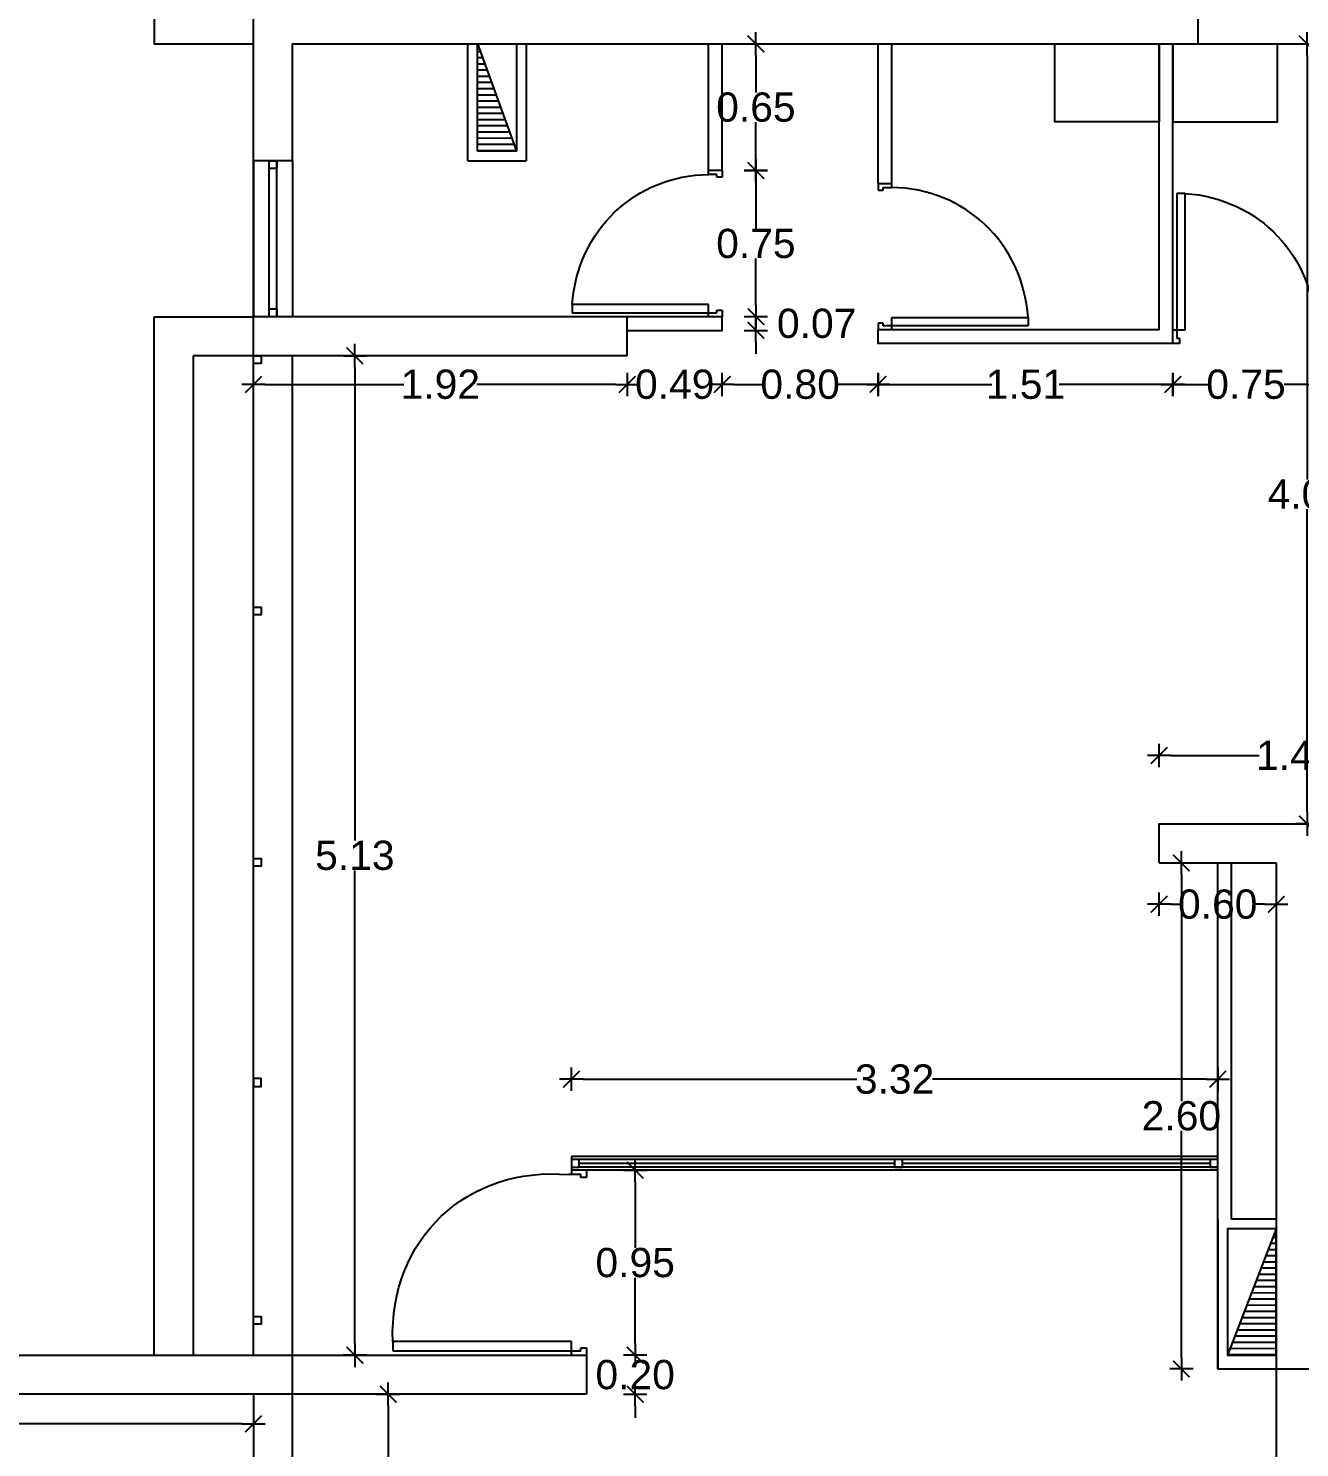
# Model space of a CAD drawing. Header units: millimetres. Extents: x 1217 to 2428, y 234 to 644.
# Drawn here: x 2357.43 to 2363.95, y 343.66 to 350.95 of the extents above; entities that cross this region are included whole.
import ezdxf

# ---------------------------------------------------------------- set-up
doc = ezdxf.new("R2010")
doc.units = ezdxf.units.MM
doc.layers.get('0').update_dxf_attribs({"lineweight": 5})
for name, color, linetype in [('0.1', 251, 'Continuous'), ('0.2', 2, 'Continuous'), ('0.3', 6, 'Continuous'), ('COTAS INTERIORES', 3, 'Continuous'), ('MURO', 5, 'Continuous'), ('MUROS', 7, 'Continuous'), ('PUERTAS', 2, 'Continuous'), ('SHAFT', 3, 'Continuous')]:
    doc.layers.add(name, color=color, linetype=linetype)
doc.styles.add('INTERARQ', font='arial.ttf')
doc.dimstyles.new('ESCALA_1-50', dxfattribs={"dimtxt": 0.15, "dimasz": 0.06, "dimexe": 0.18, "dimexo": 0.0625, "dimgap": 0, "dimtad": 0, "dimtih": 1, "dimtoh": 1, "dimzin": 0, "dimdsep": 46, "dimtxsty": 'INTERARQ', "dimblk": 'DIMTICK', "dimcen": 0, "dimse1": 1, "dimse2": 1, "dimclrd": 256, "dimclre": 1, "dimclrt": 2, "dimadec": 0, "dimazin": 0, "dimtfac": 4.5, "dimtofl": 0, "dimtmove": 2, "dimatfit": 3, "dimldrblk": 'DIMTICK', "dimfxl": 1, "dimtolj": 1, "dimtzin": 0, "dimarcsym": 0})

# ---------------------------------------------------------------- blocks, each defined once
blk = doc.blocks.new('DFDFDFDFDDFGGG')
at = {"layer": 'PUERTAS'}
for p, q in [((381629.6763, 7752659.5205), (381629.6427, 7752659.5205)), ((381629.6629, 7752659.4936), (381629.6763, 7752659.4936)), ((381629.6629, 7752659.4505), (381629.6629, 7752659.4936)), ((381629.6763, 7752659.4936), (381629.6763, 7752659.5205)), ((381630.359, 7752659.5205), (381630.359, 7752659.4936)), ((381630.3927, 7752659.5205), (381630.359, 7752659.5205)), ((381630.359, 7752659.4936), (381630.3725, 7752659.4936)), ((381630.3725, 7752659.4936), (381630.3725, 7752659.4505)), ((381629.6427, 7752659.4505), (381629.6629, 7752659.4505)), ((381629.6628, 7752658.7508), (381629.6629, 7752659.4505)), ((381629.6629, 7752659.4505), (381629.7061, 7752659.4505)), ((381629.7061, 7752659.4505), (381629.706, 7752658.7508)), ((381630.3725, 7752659.4505), (381630.3927, 7752659.4505)), ((381629.706, 7752658.7508), (381629.6628, 7752658.7508))]:
    blk.add_line(p, q, dxfattribs=at)
blk.add_ellipse((381629.5787, 7752659.5294), major_axis=(-0.6336, 0.5233), ratio=0.91419, start_param=2.378631, end_param=3.775075, dxfattribs=at)
blk = doc.blocks.new('FGFGFGFG')
at = {"layer": 'PUERTAS'}
for p, q in [((381629.7039, 7752655.4584), (381629.6607, 7752655.4584)), ((381629.6607, 7752655.4584), (381629.6608, 7752654.6488)), ((381629.704, 7752654.638), (381629.7039, 7752655.4584)), ((381629.6406, 7752654.638), (381629.6608, 7752654.638)), ((381629.6608, 7752654.6488), (381629.6608, 7752654.5949)), ((381629.6608, 7752654.638), (381629.704, 7752654.638)), ((381630.4704, 7752654.5949), (381630.4704, 7752654.6488)), ((381630.4906, 7752654.638), (381630.4704, 7752654.638)), ((381629.6742, 7752654.568), (381629.6406, 7752654.568)), ((381629.6608, 7752654.5949), (381629.6742, 7752654.5949)), ((381629.6742, 7752654.5949), (381629.6742, 7752654.568)), ((381630.4569, 7752654.5949), (381630.4704, 7752654.5949)), ((381630.4569, 7752654.568), (381630.4569, 7752654.5949)), ((381630.4906, 7752654.568), (381630.4569, 7752654.568))]:
    blk.add_line(p, q, dxfattribs=at)
at = {"layer": 'PUERTAS', "extrusion": (0, 0, -1)}
blk.add_ellipse((381629.5735, 7752654.5673), major_axis=(0.7057, 0.6681), ratio=0.836444, start_param=-0.755704, end_param=0.755704, dxfattribs=at)
blk = doc.blocks.new('DIMTICK')
at = {"color": 1}
for p, q in [((-1, 0), (1, 0)), ((0, 1), (0, -1))]:
    blk.add_line(p, q, dxfattribs=at)
at = {"color": 3, "const_width": 0.141}
blk.add_lwpolyline([(0.71, 0.71), (-0.71, -0.71)], dxfattribs=at)
blk = doc.blocks.new('*D40')
at = {"layer": 'COTAS INTERIORES', "lineweight": -2, "ltscale": 3, "transparency": 16777216}
for p, q in [((2358.6437, 349.1211), (2359.3563, 349.1211)), ((2360.4428, 349.1211), (2359.7302, 349.1211))]:
    blk.add_line(p, q, dxfattribs=at)
at = {"layer": 'DEFPOINTS', "color": 0, "ltscale": 3, "transparency": 16777216}
for p in [(2358.5837, 349.5327, 0), (2360.5028, 349.5327, 0), (2360.5028, 349.1211)]:
    blk.add_point(p, dxfattribs=at)
at = {"layer": 'COTAS INTERIORES', "lineweight": -2, "ltscale": 3, "transparency": 16777216, "xscale": 0.06, "yscale": 0.06, "zscale": 0.06, "rotation": 180}
blk.add_blockref('DIMTICK', (2358.5837, 349.1211), dxfattribs=at)
at = {"layer": 'COTAS INTERIORES', "lineweight": -2, "ltscale": 3, "transparency": 16777216, "xscale": 0.06, "yscale": 0.06, "zscale": 0.06}
blk.add_blockref('DIMTICK', (2360.5028, 349.1211), dxfattribs=at)
at = {"layer": 'COTAS INTERIORES', "color": 2, "ltscale": 3, "transparency": 16777216, "insert": (2359.5432, 349.1211), "char_height": 0.15, "attachment_point": 5, "style": 'INTERARQ'}
blk.add_mtext('\\A1;1.92', dxfattribs=at)
blk = doc.blocks.new('*D41')
at = {"layer": 'COTAS INTERIORES', "lineweight": -2, "ltscale": 3, "transparency": 16777216}
for p, q in [((2360.4428, 349.1211), (2360.3828, 349.1211)), ((2361.0499, 349.1211), (2361.1099, 349.1211))]:
    blk.add_line(p, q, dxfattribs=at)
at = {"layer": 'DEFPOINTS', "color": 0, "ltscale": 3, "transparency": 16777216}
for p in [(2360.9899, 349.6627), (2360.5028, 349.5327, 0), (2360.9899, 349.1211)]:
    blk.add_point(p, dxfattribs=at)
at = {"layer": 'COTAS INTERIORES', "lineweight": -2, "ltscale": 3, "transparency": 16777216, "xscale": 0.06, "yscale": 0.06, "zscale": 0.06}
blk.add_blockref('DIMTICK', (2360.5028, 349.1211), dxfattribs=at)
at = {"layer": 'COTAS INTERIORES', "lineweight": -2, "ltscale": 3, "transparency": 16777216, "xscale": 0.06, "yscale": 0.06, "zscale": 0.06, "rotation": 180}
blk.add_blockref('DIMTICK', (2360.9899, 349.1211), dxfattribs=at)
at = {"layer": 'COTAS INTERIORES', "color": 2, "ltscale": 3, "transparency": 16777216, "insert": (2360.7463, 349.1211), "char_height": 0.15, "attachment_point": 5, "style": 'INTERARQ'}
blk.add_mtext('\\A1;0.49', dxfattribs=at)
blk = doc.blocks.new('*D42')
at = {"layer": 'COTAS INTERIORES', "lineweight": -2, "ltscale": 3, "transparency": 16777216}
for p, q in [((2361.0499, 349.1211), (2361.1953, 349.1211)), ((2361.7299, 349.1211), (2361.5844, 349.1211))]:
    blk.add_line(p, q, dxfattribs=at)
at = {"layer": 'DEFPOINTS', "color": 0, "ltscale": 3, "transparency": 16777216}
for p in [(2360.9899, 349.6627), (2361.7899, 349.5959, 0), (2361.7899, 349.1211)]:
    blk.add_point(p, dxfattribs=at)
at = {"layer": 'COTAS INTERIORES', "lineweight": -2, "ltscale": 3, "transparency": 16777216, "xscale": 0.06, "yscale": 0.06, "zscale": 0.06, "rotation": 180}
blk.add_blockref('DIMTICK', (2360.9899, 349.1211), dxfattribs=at)
at = {"layer": 'COTAS INTERIORES', "lineweight": -2, "ltscale": 3, "transparency": 16777216, "xscale": 0.06, "yscale": 0.06, "zscale": 0.06}
blk.add_blockref('DIMTICK', (2361.7899, 349.1211), dxfattribs=at)
at = {"layer": 'COTAS INTERIORES', "color": 2, "ltscale": 3, "transparency": 16777216, "insert": (2361.3899, 349.1211), "char_height": 0.15, "attachment_point": 5, "style": 'INTERARQ'}
blk.add_mtext('\\A1;0.80', dxfattribs=at)
blk = doc.blocks.new('*D43')
at = {"layer": 'COTAS INTERIORES', "lineweight": -2, "ltscale": 3, "transparency": 16777216}
for p, q in [((2361.8499, 349.1211), (2362.3733, 349.1211)), ((2363.2432, 349.1211), (2362.7198, 349.1211))]:
    blk.add_line(p, q, dxfattribs=at)
at = {"layer": 'DEFPOINTS', "color": 0, "ltscale": 3, "transparency": 16777216}
for p in [(2361.7899, 349.5959, 0), (2363.3032, 349.5959), (2363.3032, 349.1211)]:
    blk.add_point(p, dxfattribs=at)
at = {"layer": 'COTAS INTERIORES', "lineweight": -2, "ltscale": 3, "transparency": 16777216, "xscale": 0.06, "yscale": 0.06, "zscale": 0.06, "rotation": 180}
blk.add_blockref('DIMTICK', (2361.7899, 349.1211), dxfattribs=at)
at = {"layer": 'COTAS INTERIORES', "lineweight": -2, "ltscale": 3, "transparency": 16777216, "xscale": 0.06, "yscale": 0.06, "zscale": 0.06}
blk.add_blockref('DIMTICK', (2363.3032, 349.1211), dxfattribs=at)
at = {"layer": 'COTAS INTERIORES', "color": 2, "ltscale": 3, "transparency": 16777216, "insert": (2362.5465, 349.1211), "char_height": 0.15, "attachment_point": 5, "style": 'INTERARQ'}
blk.add_mtext('\\A1;1.51', dxfattribs=at)
blk = doc.blocks.new('*D44')
at = {"layer": 'COTAS INTERIORES', "lineweight": -2, "ltscale": 3, "transparency": 16777216}
for p, q in [((2363.3632, 349.1211), (2363.4828, 349.1211)), ((2363.9932, 349.1211), (2363.8736, 349.1211))]:
    blk.add_line(p, q, dxfattribs=at)
at = {"layer": 'DEFPOINTS', "color": 0, "ltscale": 3, "transparency": 16777216}
for p in [(2363.3032, 349.5959), (2364.0532, 349.5959), (2364.0532, 349.1211)]:
    blk.add_point(p, dxfattribs=at)
at = {"layer": 'COTAS INTERIORES', "lineweight": -2, "ltscale": 3, "transparency": 16777216, "xscale": 0.06, "yscale": 0.06, "zscale": 0.06, "rotation": 180}
blk.add_blockref('DIMTICK', (2363.3032, 349.1211), dxfattribs=at)
at = {"layer": 'COTAS INTERIORES', "lineweight": -2, "ltscale": 3, "transparency": 16777216, "xscale": 0.06, "yscale": 0.06, "zscale": 0.06}
blk.add_blockref('DIMTICK', (2364.0532, 349.1211), dxfattribs=at)
at = {"layer": 'COTAS INTERIORES', "color": 2, "ltscale": 3, "transparency": 16777216, "insert": (2363.6782, 349.1211), "char_height": 0.15, "attachment_point": 5, "style": 'INTERARQ'}
blk.add_mtext('\\A1;0.75', dxfattribs=at)
blk = doc.blocks.new('*D78')
at = {"layer": 'COTAS INTERIORES', "lineweight": -2, "ltscale": 3, "transparency": 16777216}
for p, q in [((2363.993, 350.8082), (2363.993, 348.6339)), ((2363.993, 346.9253), (2363.993, 348.4807))]:
    blk.add_line(p, q, dxfattribs=at)
at = {"layer": 'DEFPOINTS', "color": 0, "ltscale": 3, "transparency": 16777216}
for p in [(2363.993, 350.8682), (2364.6346, 350.8682, 0), (2364.6346, 346.8653, 0)]:
    blk.add_point(p, dxfattribs=at)
at = {"layer": 'COTAS INTERIORES', "lineweight": -2, "ltscale": 3, "transparency": 16777216, "xscale": 0.06, "yscale": 0.06, "zscale": 0.06}
for p, rotation in [((2363.993, 350.8682), 90), ((2363.993, 346.8653), 270)]:
    blk.add_blockref('DIMTICK', p, dxfattribs=dict(at, rotation=rotation))
at = {"layer": 'COTAS INTERIORES', "color": 2, "ltscale": 3, "transparency": 16777216, "insert": (2363.993, 348.5573), "char_height": 0.15, "attachment_point": 5, "style": 'INTERARQ'}
blk.add_mtext('\\A1;4.00', dxfattribs=at)
blk = doc.blocks.new('*D79')
at = {"layer": 'COTAS INTERIORES', "lineweight": -2, "ltscale": 3, "transparency": 16777216}
for p, q in [((2361.1628, 349.5286), (2361.1628, 349.5886)), ((2361.1628, 349.3386), (2361.1628, 349.2786))]:
    blk.add_line(p, q, dxfattribs=at)
at = {"layer": 'DEFPOINTS', "color": 0, "ltscale": 3, "transparency": 16777216}
for p in [(2360.9899, 349.4686, 0), (2361.1628, 349.4686), (2360.9899, 349.3986, 0)]:
    blk.add_point(p, dxfattribs=at)
at = {"layer": 'COTAS INTERIORES', "lineweight": -2, "ltscale": 3, "transparency": 16777216, "xscale": 0.06, "yscale": 0.06, "zscale": 0.06}
for p, rotation in [((2361.1628, 349.4686), 270), ((2361.1628, 349.3986), 90)]:
    blk.add_blockref('DIMTICK', p, dxfattribs=dict(at, rotation=rotation))
at = {"layer": 'COTAS INTERIORES', "color": 2, "ltscale": 3, "transparency": 16777216, "insert": (2361.4749, 349.4336), "char_height": 0.15, "attachment_point": 5, "style": 'INTERARQ'}
blk.add_mtext('\\A1;0.07', dxfattribs=at)
blk = doc.blocks.new('*D80')
at = {"layer": 'COTAS INTERIORES', "lineweight": -2, "ltscale": 3, "transparency": 16777216}
for p, q in [((2361.1628, 350.1586), (2361.1628, 349.9202)), ((2361.1628, 349.5286), (2361.1628, 349.767))]:
    blk.add_line(p, q, dxfattribs=at)
at = {"layer": 'DEFPOINTS', "color": 0, "ltscale": 3, "transparency": 16777216}
for p in [(2360.9899, 350.2186), (2361.1628, 350.2186), (2360.9899, 349.4686, 0)]:
    blk.add_point(p, dxfattribs=at)
at = {"layer": 'COTAS INTERIORES', "lineweight": -2, "ltscale": 3, "transparency": 16777216, "xscale": 0.06, "yscale": 0.06, "zscale": 0.06}
for p, rotation in [((2361.1628, 350.2186), 90), ((2361.1628, 349.4686), 270)]:
    blk.add_blockref('DIMTICK', p, dxfattribs=dict(at, rotation=rotation))
at = {"layer": 'COTAS INTERIORES', "color": 2, "ltscale": 3, "transparency": 16777216, "insert": (2361.1628, 349.8436), "char_height": 0.15, "attachment_point": 5, "style": 'INTERARQ'}
blk.add_mtext('\\A1;0.75', dxfattribs=at)
blk = doc.blocks.new('*D81')
at = {"layer": 'COTAS INTERIORES', "lineweight": -2, "ltscale": 3, "transparency": 16777216}
for p, q in [((2361.1628, 350.8082), (2361.1628, 350.62)), ((2361.1628, 350.2786), (2361.1628, 350.4668))]:
    blk.add_line(p, q, dxfattribs=at)
at = {"layer": 'DEFPOINTS', "color": 0, "ltscale": 3, "transparency": 16777216}
for p in [(2360.9899, 350.8682, 0), (2361.1628, 350.8682), (2360.9899, 350.2186)]:
    blk.add_point(p, dxfattribs=at)
at = {"layer": 'COTAS INTERIORES', "lineweight": -2, "ltscale": 3, "transparency": 16777216, "xscale": 0.06, "yscale": 0.06, "zscale": 0.06}
for p, rotation in [((2361.1628, 350.8682), 90), ((2361.1628, 350.2186), 270)]:
    blk.add_blockref('DIMTICK', p, dxfattribs=dict(at, rotation=rotation))
at = {"layer": 'COTAS INTERIORES', "color": 2, "ltscale": 3, "transparency": 16777216, "insert": (2361.1628, 350.5434), "char_height": 0.15, "attachment_point": 5, "style": 'INTERARQ'}
blk.add_mtext('\\A1;0.65', dxfattribs=at)
blk = doc.blocks.new('*D82')
at = {"layer": 'COTAS INTERIORES', "lineweight": -2, "ltscale": 3, "transparency": 16777216}
for p, q in [((2363.2927, 347.2163), (2363.7461, 347.2163)), ((2364.5746, 347.2163), (2364.1211, 347.2163))]:
    blk.add_line(p, q, dxfattribs=at)
at = {"layer": 'DEFPOINTS', "color": 0, "ltscale": 3, "transparency": 16777216}
for p in [(2363.2327, 347.2163), (2363.2327, 346.8653, 0), (2364.6346, 346.8653, 0)]:
    blk.add_point(p, dxfattribs=at)
at = {"layer": 'COTAS INTERIORES', "lineweight": -2, "ltscale": 3, "transparency": 16777216, "xscale": 0.06, "yscale": 0.06, "zscale": 0.06, "rotation": 180}
blk.add_blockref('DIMTICK', (2363.2327, 347.2163), dxfattribs=at)
at = {"layer": 'COTAS INTERIORES', "lineweight": -2, "ltscale": 3, "transparency": 16777216, "xscale": 0.06, "yscale": 0.06, "zscale": 0.06}
blk.add_blockref('DIMTICK', (2364.6346, 347.2163), dxfattribs=at)
at = {"layer": 'COTAS INTERIORES', "color": 2, "ltscale": 3, "transparency": 16777216, "insert": (2363.9336, 347.2163), "char_height": 0.15, "attachment_point": 5, "style": 'INTERARQ'}
blk.add_mtext('\\A1;1.40', dxfattribs=at)
blk = doc.blocks.new('*D84')
at = {"layer": 'COTAS INTERIORES', "lineweight": -2, "ltscale": 3, "transparency": 16777216}
for p, q in [((2363.2927, 346.4532), (2363.3386, 346.4532)), ((2363.7736, 346.4532), (2363.7277, 346.4532))]:
    blk.add_line(p, q, dxfattribs=at)
at = {"layer": 'DEFPOINTS', "color": 0, "ltscale": 3, "transparency": 16777216}
for p in [(2363.2327, 346.6653, 0), (2363.8336, 346.6653, 0), (2363.2327, 346.4532)]:
    blk.add_point(p, dxfattribs=at)
at = {"layer": 'COTAS INTERIORES', "lineweight": -2, "ltscale": 3, "transparency": 16777216, "xscale": 0.06, "yscale": 0.06, "zscale": 0.06, "rotation": 180}
blk.add_blockref('DIMTICK', (2363.2327, 346.4532), dxfattribs=at)
at = {"layer": 'COTAS INTERIORES', "lineweight": -2, "ltscale": 3, "transparency": 16777216, "xscale": 0.06, "yscale": 0.06, "zscale": 0.06}
blk.add_blockref('DIMTICK', (2363.8336, 346.4532), dxfattribs=at)
at = {"layer": 'COTAS INTERIORES', "color": 2, "ltscale": 3, "transparency": 16777216, "insert": (2363.5332, 346.4532), "char_height": 0.15, "attachment_point": 5, "style": 'INTERARQ'}
blk.add_mtext('\\A1;0.60', dxfattribs=at)
blk = doc.blocks.new('*D87')
at = {"layer": 'COTAS INTERIORES', "lineweight": -2, "ltscale": 3, "transparency": 16777216}
for p, q in [((2363.3469, 346.6053), (2363.3469, 345.4436)), ((2363.3469, 344.1286), (2363.3469, 345.2904))]:
    blk.add_line(p, q, dxfattribs=at)
at = {"layer": 'DEFPOINTS', "color": 0, "ltscale": 3, "transparency": 16777216}
for p in [(2363.3469, 346.6653), (2363.5332, 346.6653, 0), (2363.534, 344.0686, 0)]:
    blk.add_point(p, dxfattribs=at)
at = {"layer": 'COTAS INTERIORES', "lineweight": -2, "ltscale": 3, "transparency": 16777216, "xscale": 0.06, "yscale": 0.06, "zscale": 0.06}
for p, rotation in [((2363.3469, 346.6653), 90), ((2363.3469, 344.0686), 270)]:
    blk.add_blockref('DIMTICK', p, dxfattribs=dict(at, rotation=rotation))
at = {"layer": 'COTAS INTERIORES', "color": 2, "ltscale": 3, "transparency": 16777216, "insert": (2363.3469, 345.367), "char_height": 0.15, "attachment_point": 5, "style": 'INTERARQ'}
blk.add_mtext('\\A1;2.60', dxfattribs=at)
blk = doc.blocks.new('*D88')
at = {"layer": 'COTAS INTERIORES', "lineweight": -2, "ltscale": 3, "transparency": 16777216}
for p, q in [((2359.1042, 349.2086), (2359.1042, 346.7803)), ((2359.1042, 344.1986), (2359.1042, 346.627))]:
    blk.add_line(p, q, dxfattribs=at)
at = {"layer": 'DEFPOINTS', "color": 0, "ltscale": 3, "transparency": 16777216}
for p in [(2358.948, 349.2686, 0), (2359.1042, 349.2686), (2358.9479, 344.1386, 0)]:
    blk.add_point(p, dxfattribs=at)
at = {"layer": 'COTAS INTERIORES', "lineweight": -2, "ltscale": 3, "transparency": 16777216, "xscale": 0.06, "yscale": 0.06, "zscale": 0.06}
for p, rotation in [((2359.1042, 349.2686), 90), ((2359.1042, 344.1386), 270)]:
    blk.add_blockref('DIMTICK', p, dxfattribs=dict(at, rotation=rotation))
at = {"layer": 'COTAS INTERIORES', "color": 2, "ltscale": 3, "transparency": 16777216, "insert": (2359.1042, 346.7036), "char_height": 0.15, "attachment_point": 5, "style": 'INTERARQ'}
blk.add_mtext('\\A1;5.13', dxfattribs=at)
blk = doc.blocks.new('*D89')
at = {"layer": 'COTAS INTERIORES', "lineweight": -2, "ltscale": 3, "transparency": 16777216}
for p, q in [((2359.2754, 343.8786), (2359.2754, 343.5152)), ((2359.2754, 342.9986), (2359.2754, 343.3621))]:
    blk.add_line(p, q, dxfattribs=at)
at = {"layer": 'DEFPOINTS', "color": 0, "ltscale": 3, "transparency": 16777216}
for p in [(2359.0902, 343.9386, 0), (2359.2754, 343.9386), (2359.0902, 342.9386, 0)]:
    blk.add_point(p, dxfattribs=at)
at = {"layer": 'COTAS INTERIORES', "lineweight": -2, "ltscale": 3, "transparency": 16777216, "xscale": 0.06, "yscale": 0.06, "zscale": 0.06}
for p, rotation in [((2359.2754, 343.9386), 90), ((2359.2754, 342.9386), 270)]:
    blk.add_blockref('DIMTICK', p, dxfattribs=dict(at, rotation=rotation))
at = {"layer": 'COTAS INTERIORES', "color": 2, "ltscale": 3, "transparency": 16777216, "insert": (2359.2754, 343.4386), "char_height": 0.15, "attachment_point": 5, "style": 'INTERARQ'}
blk.add_mtext('\\A1;1.00', dxfattribs=at)
blk = doc.blocks.new('*D90')
at = {"layer": 'COTAS INTERIORES', "lineweight": -2, "ltscale": 3, "transparency": 16777216}
for p, q in [((2349.3039, 343.7864), (2353.7193, 343.7864)), ((2358.5236, 343.7864), (2354.1083, 343.7864))]:
    blk.add_line(p, q, dxfattribs=at)
at = {"layer": 'DEFPOINTS', "color": 0, "ltscale": 3, "transparency": 16777216}
for p in [(2349.2439, 343.9386, 0), (2358.5836, 343.9386, 0), (2349.2439, 343.7864)]:
    blk.add_point(p, dxfattribs=at)
at = {"layer": 'COTAS INTERIORES', "lineweight": -2, "ltscale": 3, "transparency": 16777216, "xscale": 0.06, "yscale": 0.06, "zscale": 0.06, "rotation": 180}
blk.add_blockref('DIMTICK', (2349.2439, 343.7864), dxfattribs=at)
at = {"layer": 'COTAS INTERIORES', "lineweight": -2, "ltscale": 3, "transparency": 16777216, "xscale": 0.06, "yscale": 0.06, "zscale": 0.06}
blk.add_blockref('DIMTICK', (2358.5836, 343.7864), dxfattribs=at)
at = {"layer": 'COTAS INTERIORES', "color": 2, "ltscale": 3, "transparency": 16777216, "insert": (2353.9138, 343.7864), "char_height": 0.15, "attachment_point": 5, "style": 'INTERARQ'}
blk.add_mtext('\\A1;9.34', dxfattribs=at)
blk = doc.blocks.new('*D116')
at = {"layer": 'COTAS INTERIORES', "lineweight": -2, "ltscale": 3, "transparency": 16777216}
for p, q in [((2360.5431, 344.1986), (2360.5431, 344.2586)), ((2360.5431, 343.8786), (2360.5431, 343.8186))]:
    blk.add_line(p, q, dxfattribs=at)
at = {"layer": 'DEFPOINTS', "color": 0, "ltscale": 3, "transparency": 16777216}
for p in [(2360.2937, 344.1386, 0), (2360.5431, 344.1386), (2360.2937, 343.9386, 0)]:
    blk.add_point(p, dxfattribs=at)
at = {"layer": 'COTAS INTERIORES', "lineweight": -2, "ltscale": 3, "transparency": 16777216, "xscale": 0.06, "yscale": 0.06, "zscale": 0.06}
for p, rotation in [((2360.5431, 344.1386), 270), ((2360.5431, 343.9386), 90)]:
    blk.add_blockref('DIMTICK', p, dxfattribs=dict(at, rotation=rotation))
at = {"layer": 'COTAS INTERIORES', "color": 2, "ltscale": 3, "transparency": 16777216, "insert": (2360.5431, 344.0386), "char_height": 0.15, "attachment_point": 5, "style": 'INTERARQ'}
blk.add_mtext('\\A1;0.20', dxfattribs=at)
blk = doc.blocks.new('*D117')
at = {"layer": 'COTAS INTERIORES', "lineweight": -2, "ltscale": 3, "transparency": 16777216}
for p, q in [((2360.5431, 345.0287), (2360.5431, 344.6902)), ((2360.5431, 344.1986), (2360.5431, 344.5371))]:
    blk.add_line(p, q, dxfattribs=at)
at = {"layer": 'DEFPOINTS', "color": 0, "ltscale": 3, "transparency": 16777216}
for p in [(2360.2155, 345.0887), (2360.5431, 345.0887), (2360.2937, 344.1386, 0)]:
    blk.add_point(p, dxfattribs=at)
at = {"layer": 'COTAS INTERIORES', "lineweight": -2, "ltscale": 3, "transparency": 16777216, "xscale": 0.06, "yscale": 0.06, "zscale": 0.06}
for p, rotation in [((2360.5431, 345.0887), 90), ((2360.5431, 344.1386), 270)]:
    blk.add_blockref('DIMTICK', p, dxfattribs=dict(at, rotation=rotation))
at = {"layer": 'COTAS INTERIORES', "color": 2, "ltscale": 3, "transparency": 16777216, "insert": (2360.5431, 344.6137), "char_height": 0.15, "attachment_point": 5, "style": 'INTERARQ'}
blk.add_mtext('\\A1;0.95', dxfattribs=at)
blk = doc.blocks.new('*D118')
at = {"layer": 'COTAS INTERIORES', "lineweight": -2, "ltscale": 3, "transparency": 16777216}
for p, q in [((2360.2755, 345.5555), (2361.6807, 345.5555)), ((2363.4738, 345.5555), (2362.0687, 345.5555))]:
    blk.add_line(p, q, dxfattribs=at)
at = {"layer": 'DEFPOINTS', "color": 0, "ltscale": 3, "transparency": 16777216}
for p in [(2363.5338, 345.5555), (2360.2155, 345.1587, 0), (2363.5338, 345.1583, 0)]:
    blk.add_point(p, dxfattribs=at)
at = {"layer": 'COTAS INTERIORES', "lineweight": -2, "ltscale": 3, "transparency": 16777216, "xscale": 0.06, "yscale": 0.06, "zscale": 0.06, "rotation": 180}
blk.add_blockref('DIMTICK', (2360.2155, 345.5555), dxfattribs=at)
at = {"layer": 'COTAS INTERIORES', "lineweight": -2, "ltscale": 3, "transparency": 16777216, "xscale": 0.06, "yscale": 0.06, "zscale": 0.06}
blk.add_blockref('DIMTICK', (2363.5338, 345.5555), dxfattribs=at)
at = {"layer": 'COTAS INTERIORES', "color": 2, "ltscale": 3, "transparency": 16777216, "insert": (2361.8747, 345.5555), "char_height": 0.15, "attachment_point": 5, "style": 'INTERARQ'}
blk.add_mtext('\\A1;3.32', dxfattribs=at)

msp = doc.modelspace()

# ---------------------------------------------------------------- hatches: boundary and pattern name
at = {"layer": 'SHAFT', "linetype": 'ByBlock'}
h = msp.add_hatch(dxfattribs=at)
h.set_pattern_fill('ANSI31', color=256, scale=0.01, angle=-405, style=0)
h.set_pattern_definition([(180, (7755701.032086, -381184.661532), (-6e-17, -0.03175000233469), [])])
h.paths.add_polyline_path([(2359.93356, 350.3183), (2359.73365, 350.86813), (2359.73365, 350.51909), (2359.73365, 350.31848)])
h = msp.add_hatch(dxfattribs=at)
h.set_pattern_fill('ANSI31', color=256, scale=0.01, angle=-405, style=0)
h.set_pattern_definition([(180, (7755701.032086, -381184.661532), (-6e-17, -0.03175000233469), [])])
h.paths.add_polyline_path([(2359.93356, 350.3183), (2359.73365, 350.86813), (2359.73365, 350.51909), (2359.73365, 350.31848)])
at = {"layer": 'SHAFT'}
h = msp.add_hatch(dxfattribs=at)
h.set_pattern_fill('ANSI31', color=256, scale=0.01, angle=-225, style=0)
h.set_pattern_definition([(180, (7755538.031264, -384193.632716), (-4e-17, -0.03175), [])])
h.paths.add_polyline_path([(2363.83363, 344.13864), (2363.83363, 344.78788), (2363.58393, 344.13864)])

# ---------------------------------------------------------------- linework, layer by layer
at = {"layer": '0.1', "ltscale": 3}
for p, q in [((2358.58365, 344.13864, 0), (2358.58362, 349.46858, 0)), ((2358.78365, 344.13864, 0), (2358.78366, 349.26862, 0)), ((2358.78365, 342.93864, 0), (2358.78365, 344.13864, 0)), ((2363.83364, 344.06864, 0), (2363.83364, 343.37869, 0))]:
    msp.add_line(p, q, dxfattribs=at)
at = {"layer": '0.1', "color": 1, "elevation": 0}
for points in [[(2358.58366, 350.26848), (2358.58367, 349.46863)], [(2358.78366, 350.26848), (2358.78366, 349.46862)]]:
    msp.add_lwpolyline(points, dxfattribs=at)
at = {"layer": '0.1', "elevation": 0}
for points in [[(2358.66366, 349.46862), (2358.66367, 350.26848)], [(2358.70366, 349.46862), (2358.70367, 350.26848)], [(2358.58367, 344.13864), (2358.58367, 349.22863)], [(2363.53385, 345.14368), (2360.25547, 345.14368)], [(2361.87466, 345.12368), (2360.25547, 345.12368)], [(2363.53387, 345.10368), (2360.25547, 345.10368)], [(2363.49385, 345.12368), (2361.91466, 345.12368)]]:
    msp.add_lwpolyline(points, dxfattribs=at)
at = {"layer": '0.1', "linetype": 'ByBlock', "elevation": 0}
msp.add_lwpolyline([(2363.83363, 344.78788), (2363.58393, 344.13864)], dxfattribs=at)
at = {"layer": '0.2', "color": 8, "elevation": 0}
for points in [[(2363.23319, 350.86817), (2363.23319, 350.46817), (2362.69719, 350.46817), (2362.69719, 350.86817)], [(2363.30326, 350.86817), (2363.30326, 350.46817), (2363.83926, 350.46817), (2363.83926, 350.86817)]]:
    msp.add_lwpolyline(points, dxfattribs=at)
at = {"layer": '0.2', "elevation": 0}
for points in [[(2358.66366, 350.26848), (2358.70366, 350.26848), (2358.70366, 350.22848), (2358.66366, 350.22848), (2358.66366, 350.26848)], [(2358.66366, 349.50862), (2358.70366, 349.50862), (2358.70366, 349.46862), (2358.66366, 349.46862), (2358.66366, 349.50862)], [(2358.58367, 349.26863), (2358.62367, 349.26863), (2358.62367, 349.22863), (2358.58367, 349.22863), (2358.58367, 349.26863)], [(2358.58367, 347.97863), (2358.62367, 347.97863), (2358.62367, 347.93863), (2358.58367, 347.93863), (2358.58367, 347.97863)], [(2358.58367, 346.68864), (2358.62367, 346.68864), (2358.62367, 346.64864), (2358.58367, 346.64864), (2358.58367, 346.68864)], [(2358.58367, 345.51864), (2358.62367, 345.51864), (2358.62367, 345.55864), (2358.58367, 345.55864), (2358.58367, 345.51864)], [(2358.58367, 344.33864), (2358.62367, 344.33864), (2358.62367, 344.29864), (2358.58367, 344.29864), (2358.58367, 344.33864)]]:
    msp.add_lwpolyline(points, dxfattribs=at)
at = {"layer": '0.2', "linetype": 'ByBlock', "elevation": 0}
for points in [[(2360.25547, 345.14368), (2360.21547, 345.14368), (2360.21547, 345.10368), (2360.25547, 345.10368), (2360.25547, 345.14368)], [(2361.91466, 345.14368), (2361.87466, 345.14368), (2361.87466, 345.10368), (2361.91466, 345.10368), (2361.91466, 345.14368)], [(2363.53385, 345.14368), (2363.49385, 345.14368), (2363.49385, 345.10368), (2363.53385, 345.10368), (2363.53385, 345.14368)]]:
    msp.add_lwpolyline(points, dxfattribs=at)
at = {"layer": '0.3'}
for p, q in [((2359.68365, 350.26848, 0), (2359.68365, 350.86818, 0)), ((2359.68365, 350.26848, 0), (2359.68365, 350.86818, 0)), ((2359.73365, 350.31848, 0), (2359.73365, 350.86818, 0)), ((2359.73365, 350.31848, 0), (2359.73365, 350.86818, 0)), ((2359.93356, 350.86818, 0), (2359.93356, 350.3183, 0)), ((2359.93356, 350.86818, 0), (2359.93356, 350.3183, 0)), ((2359.98356, 350.86816, 0), (2359.98356, 350.2683, 0)), ((2359.98356, 350.86816, 0), (2359.98356, 350.2683, 0)), ((2360.91985, 350.21862, 0), (2360.91985, 350.86818, 0)), ((2361.85985, 350.15185, 0), (2361.85985, 350.86811, 0)), ((2363.23323, 349.40185, 0), (2361.78985, 349.40185, 0))]:
    msp.add_line(p, q, dxfattribs=at)
at = {"layer": '0.3', "elevation": 0}
for points in [[(2360.98985, 350.21862), (2360.98985, 350.86818)], [(2361.78985, 350.15185), (2361.78985, 350.86811)], [(2363.23323, 349.40185), (2363.23323, 350.86817)], [(2363.30322, 349.33185), (2363.30321, 350.86817)], [(2359.68365, 350.26848), (2359.98356, 350.2683)], [(2359.68365, 350.26848), (2359.98356, 350.2683)], [(2359.93356, 350.3183), (2359.73365, 350.3183)], [(2359.93356, 350.3183), (2359.73365, 350.3183)], [(2360.98985, 350.21862), (2360.91985, 350.21862)], [(2361.78985, 350.15185), (2361.85985, 350.15185)], [(2360.50281, 349.39862), (2360.98985, 349.39862), (2360.98985, 349.46862), (2360.50281, 349.46862)], [(2363.30322, 349.33185), (2361.78985, 349.33185), (2361.78985, 349.40185)], [(2363.53434, 344.06864), (2363.53315, 346.66532)], [(2363.60399, 344.83782), (2363.60315, 346.66536)], [(2363.53384, 345.15868), (2360.21547, 345.15868)], [(2360.21547, 345.15868), (2360.21547, 345.08868)], [(2363.53387, 345.08868), (2360.21547, 345.08868)], [(2363.53399, 344.83782), (2363.53399, 344.06864), (2363.83363, 344.06864)], [(2363.83363, 344.13864), (2363.83363, 344.78788), (2363.58393, 344.78788), (2363.58393, 344.13864), (2363.83363, 344.13864)], [(2363.83363, 344.83782), (2363.60399, 344.83782)]]:
    msp.add_lwpolyline(points, dxfattribs=at)
at = {"layer": '0.3', "ltscale": 3, "elevation": 0}
msp.add_lwpolyline([(2363.58393, 344.13864), (2363.83363, 344.13864), (2363.83363, 344.78788), (2363.58393, 344.78788)], close=True, dxfattribs=at)
at = {"layer": 'MURO', "color": 2, "ltscale": 3}
for p, q in [((2358.07358, 344.13864, 0), (2358.07375, 349.46863, 0)), ((2358.07375, 349.46863, 0), (2358.58362, 349.46858, 0)), ((2358.58362, 349.26858, 0), (2358.2736, 349.26858, 0)), ((2358.2736, 349.26858, 0), (2358.2736, 344.13864, 0))]:
    msp.add_line(p, q, dxfattribs=at)
at = {"layer": 'MURO', "color": 2, "ltscale": 3, "elevation": 0}
for points in [[(2358.0736, 356.46572), (2358.0736, 350.86818), (2358.58366, 350.86817)], [(2358.58365, 343.93864), (2358.58365, 342.93864)]]:
    msp.add_lwpolyline(points, dxfattribs=at)
at = {"layer": 'MURO', "color": 5, "elevation": 0}
msp.add_lwpolyline([(2363.43267, 350.86817), (2364.63462, 350.86817)], dxfattribs=at)
at = {"layer": 'MUROS', "ltscale": 3}
msp.add_line((2358.58362, 349.46858, 0), (2358.58362, 350.86818, 0), dxfattribs=at)
at = {"layer": 'MUROS'}
for p, q in [((2358.78366, 350.26848, 0), (2358.58366, 350.26848, 0)), ((2363.23266, 346.66532, 0), (2363.83364, 346.66532, 0)), ((2363.83364, 346.66532, 0), (2363.83364, 344.06864, 0))]:
    msp.add_line(p, q, dxfattribs=at)
at = {"layer": 'MUROS', "elevation": 0}
for points in [[(2358.78366, 350.26848), (2358.78366, 350.86818), (2363.43267, 350.86817), (2363.43269, 352.86904)], [(2358.58366, 350.26848), (2358.58366, 351.06817), (2363.23338, 351.06817)], [(2358.58367, 349.26863), (2358.58367, 349.46863)], [(2360.50281, 349.46862), (2358.58367, 349.46862)], [(2360.50281, 349.26862), (2360.50281, 349.46862)], [(2360.50281, 349.26862), (2358.58367, 349.26862)], [(2363.23266, 346.66532), (2363.23266, 346.86532), (2364.63461, 346.86533)], [(2355.50611, 344.13864), (2360.2937, 344.13864), (2360.2937, 343.93864)], [(2363.83364, 344.06864), (2364.03364, 344.06864)], [(2360.2937, 343.93864), (2355.50611, 343.93864)]]:
    msp.add_lwpolyline(points, dxfattribs=at)
at = {"layer": 'MUROS', "ltscale": 3, "elevation": 0}
msp.add_lwpolyline([(2360.2937, 344.13864), (2360.2937, 343.93864)], dxfattribs=at)
at = {"layer": 'SHAFT', "linetype": 'ByBlock', "elevation": 0}
msp.add_lwpolyline([(2359.73363, 350.86818), (2359.93356, 350.3183)], dxfattribs=at)
msp.add_lwpolyline([(2359.73363, 350.86818), (2359.93356, 350.3183)], dxfattribs=at)

# ---------------------------------------------------------------- block references
at = {"layer": 'PUERTAS', "xscale": -1}
for p, rotation in [((-7750298.53062, -381280.17408, 0), 270), ((-379266.33948, 7753008.85232, 0), 180)]:
    msp.add_blockref('DFDFDFDFDDFGGG', p, dxfattribs=dict(at, rotation=rotation))
at = {"layer": 'PUERTAS', "rotation": 90}
msp.add_blockref('DFDFDFDFDDFGGG', (7755021.31032, -381280.24084, 0), dxfattribs=at)
at = {"layer": 'PUERTAS', "xscale": 1.117647059261799, "yscale": 1.117647059261799, "zscale": 1.117647059261799, "rotation": 90}
msp.add_blockref('FGFGFGFG', (8667091.87311, -426183.10686, 0), dxfattribs=at)

# ---------------------------------------------------------------- dimensions: what is measured, and where the dimension line sits
at = {"layer": 'COTAS INTERIORES', "ltscale": 3}
for base, p1, p2, picture, middle in [((2361.16279, 350.86818), (2360.98985, 350.21862), (2360.98985, 350.86818, 0), '*D81', (2361.16279, 350.5434)), ((2361.16279, 350.21862), (2360.98985, 349.46862, 0), (2360.98985, 350.21862), '*D80', (2361.16279, 349.84362)), ((2359.10418, 349.26862), (2358.94795, 344.13864, 0), (2358.94796, 349.26862, 0), '*D88', (2359.10418, 346.70363)), ((2363.34686, 346.66532), (2363.53399, 344.06864, 0), (2363.53315, 346.66532, 0), '*D87', (2363.34686, 345.36698)), ((2360.54315, 345.08868), (2360.2937, 344.13864, 0), (2360.21547, 345.08868), '*D117', (2360.54315, 344.61366)), ((2360.54315, 344.13864), (2360.2937, 343.93864, 0), (2360.2937, 344.13864, 0), '*D116', (2360.54315, 344.03864)), ((2359.27537, 343.93864), (2359.0902, 342.93864, 0), (2359.0902, 343.93864, 0), '*D89', (2359.27537, 343.43864))]:
    dim = msp.add_linear_dim(base=base, p1=p1, p2=p2, angle=90, dimstyle='ESCALA_1-50', dxfattribs=at)
    dim.commit()
    dim.dimension.update_dxf_attribs({"geometry": picture, "text_midpoint": middle})
for base, p1, p2, picture, middle in [((2363.99297, 350.86817), (2364.63461, 346.86533, 0), (2364.63462, 350.86817, 0), '*D78', (2363.99297, 348.55732)), ((2361.16279, 349.46862), (2360.98985, 349.39862, 0), (2360.98985, 349.46862, 0), '*D79', (2361.47489, 349.43362))]:
    dim = msp.add_linear_dim(base=base, p1=p1, p2=p2, angle=90, dimstyle='ESCALA_1-50', dxfattribs=at)
    dim.commit()
    dim.dimension.update_dxf_attribs({"geometry": picture, "text_midpoint": middle, "dimtype": 160})
for base, p1, p2, picture, middle in [((2360.98985, 349.12113), (2360.50281, 349.53269, 0), (2360.98985, 349.66268), '*D41', (2360.74633, 349.12113)), ((2361.78985, 349.12113), (2360.98985, 349.66268), (2361.78985, 349.59592, 0), '*D42', (2361.38985, 349.12113)), ((2363.30322, 349.12113), (2361.78985, 349.59592, 0), (2363.30322, 349.59592), '*D43', (2362.54654, 349.12113)), ((2364.05322, 349.12113), (2363.30322, 349.59592), (2364.05322, 349.59592), '*D44', (2363.67822, 349.12113)), ((2360.50281, 349.12113), (2358.58367, 349.53269, 0), (2360.50281, 349.53269, 0), '*D40', (2359.54324, 349.12113)), ((2363.23266, 347.21629), (2364.63461, 346.86533, 0), (2363.23266, 346.86533, 0), '*D82', (2363.93363, 347.21629)), ((2363.23266, 346.45315), (2363.83364, 346.66532, 0), (2363.23266, 346.66532, 0), '*D84', (2363.53315, 346.45315)), ((2363.53384, 345.55551), (2360.21547, 345.15868, 0), (2363.53384, 345.15832, 0), '*D118', (2361.87465, 345.55551)), ((2349.24391, 343.78637), (2358.58365, 343.93864, 0), (2349.24391, 343.93864, 0), '*D90', (2353.91378, 343.78637))]:
    dim = msp.add_linear_dim(base=base, p1=p1, p2=p2, dimstyle='ESCALA_1-50', dxfattribs=at)
    dim.commit()
    dim.dimension.update_dxf_attribs({"geometry": picture, "text_midpoint": middle})

doc.saveas('drawing.dxf')
